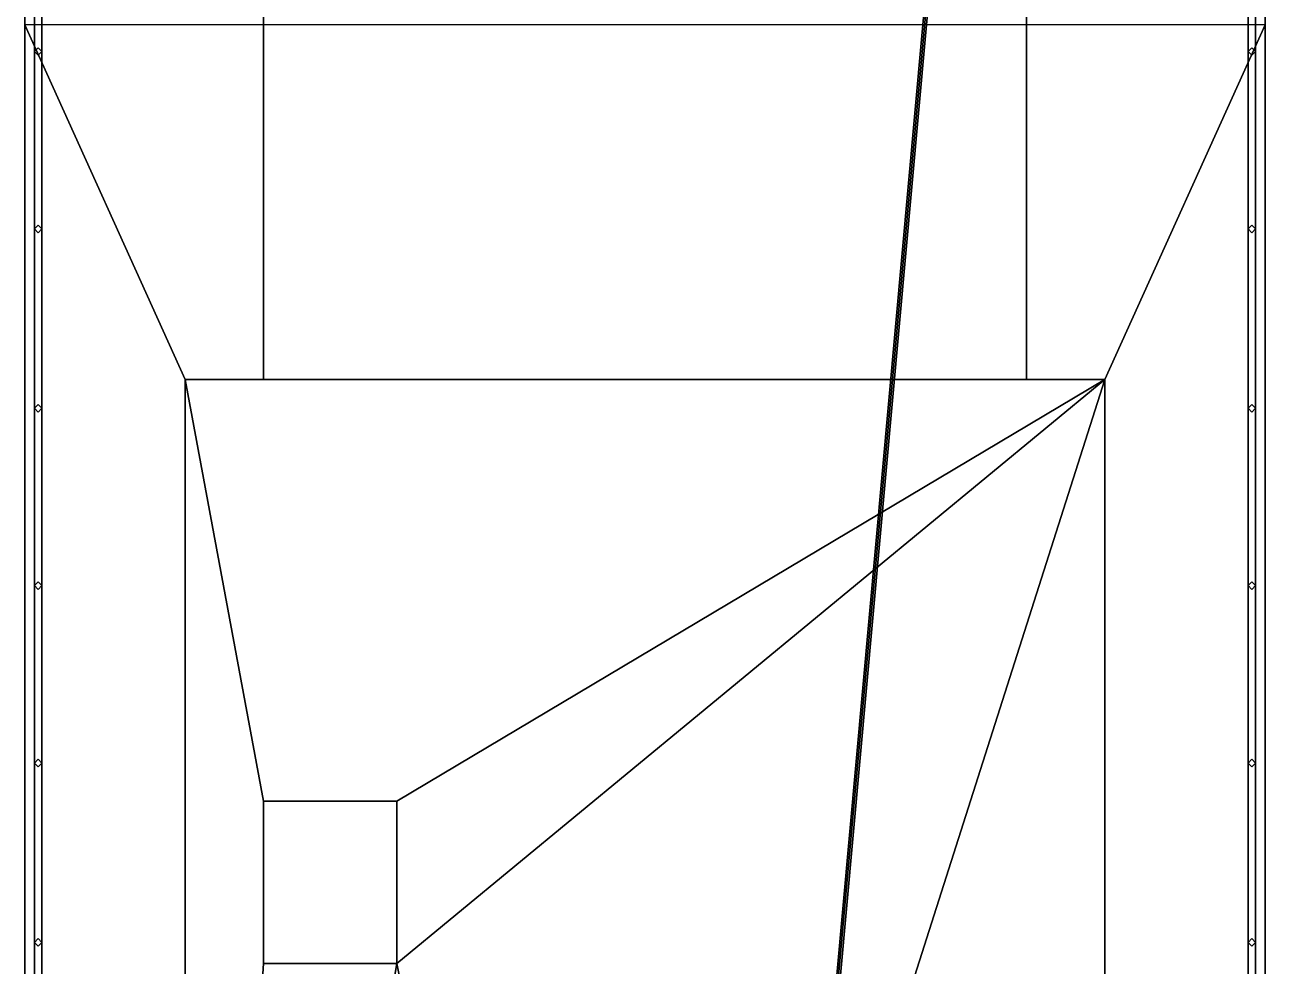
# Model space of a CAD drawing. Extents: x -3.3 to 3.3, y -23.5 to 23.5.
# Drawn here: x -3.25 to 3.25, y -12.32 to -7.39 of the extents above; entities that cross this region are included whole.
import ezdxf

# ---------------------------------------------------------------- set-up
doc = ezdxf.new("R2010")
doc.units = 0
doc.layers.get('0').update_dxf_attribs({"linetype": 'CONTINUOUS'})
doc.layers.add('RAILINGS', color=6, linetype='CONTINUOUS')

msp = doc.modelspace()

# ---------------------------------------------------------------- linework, layer by layer
for points in [[(-3.25, 10.1, -1.68), (-3.25, -15.78, -1.68), (-3.25, -23.47), (-3.25, 19.01)], [(3.25, -23.47), (3.25, -15.78, -1.68), (3.25, 10.1, -1.68), (3.25, 19.01)], [(3.25, 10.1, -1.68), (3.25, -15.78, -1.68), (-3.25, -15.78, -1.68), (-3.25, 10.1, -1.68)], [(2.17, 0.51, 4.71), (2.18, 0.51, 4.7), (0.91, -13.53, 6.93), (0.9, -13.53, 6.94)], [(2.18, 0.51, 4.72), (2.17, 0.51, 4.71), (0.9, -13.53, 6.94), (0.91, -13.53, 6.95)], [(2.18, 0.51, 4.7), (2.19, 0.51, 4.71), (0.92, -13.53, 6.94), (0.91, -13.53, 6.93)], [(2.19, 0.51, 4.71), (2.18, 0.51, 4.72), (0.91, -13.53, 6.95), (0.92, -13.53, 6.94)], [(-3.25, -7.39), (-3.25, -15.78), (-3.25, -15.78, 2.17), (-3.25, -7.39, 2.17)], [(-3.25, -7.39, 2.17), (-3.25, -15.78, 2.17), (3.25, -15.78, 2.17), (3.25, -7.39, 2.17)], [(-3.25, -7.39, 2.17), (-3.25, -15.78, 2.17), (-2.41, -15.78, 2.17), (-2.41, -9.25, 2.17)], [(-3.25, -7.39, 2.17), (-2.41, -9.25, 2.17), (-2, -9.25, 2.17), (-2, -7.39, 2.17)], [(2, -9.25, 2.17), (2.41, -9.25, 2.17), (3.25, -7.39, 2.17), (2, -7.39, 2.17)], [(2.41, -15.78, 2.17), (3.25, -15.78, 2.17), (3.25, -7.39, 2.17), (2.41, -9.25, 2.17)], [(3.25, -15.78, 2.17), (3.25, -15.78), (3.25, -7.39), (3.25, -7.39, 2.17)], [(-2, -11.46, 3.3), (-2, -12.31, 3.3), (-2, -12.31, 3.32), (-2, -11.46, 3.32)], [(-1.3, -11.46, 3.32), (-1.3, -11.46, 3.3), (-2, -11.46, 3.3), (-2, -11.46, 3.32)], [(-2, -11.46, 3.32), (-2, -12.31, 3.32), (-1.3, -12.31, 3.32), (-1.3, -11.46, 3.32)], [(-1.3, -12.31, 3.32), (-1.3, -12.31, 3.3), (-1.3, -11.46, 3.3), (-1.3, -11.46, 3.32)], [(-2, -12.31, 3.32), (-2, -12.31, 3.3), (-1.3, -12.31, 3.3), (-1.3, -12.31, 3.32)]]:
    msp.add_3dface(points)
at = {"color": 3}
for points in [[(-2, -9.25, 3.83), (-2, 7.41, 3.83), (-2, 4.65, 3.51), (-2, -7.39, 3.51)], [(-2, 7.41, 3.83), (-2, -9.25, 3.83), (2, -9.25, 3.83), (2, 7.41, 3.83)], [(2, 7.41, 3.83), (2, -9.25, 3.83), (2, -7.39, 3.51), (2, 4.65, 3.51)], [(-2, -7.39, 3.51), (-2, -7.39, 2.17), (-2, -9.25, 2.17), (-2, -9.25, 3.83)], [(2, -9.25, 3.83), (2, -9.25, 2.17), (2, -7.39, 2.17), (2, -7.39, 3.51)], [(-2.41, -9.25, 3.3), (-2.41, -18.8, 3.3), (-2, -12.31, 3.3), (-2, -11.46, 3.3)], [(-2.41, -9.25, 2.17), (-2.41, -18.8, 2.17), (-2.41, -18.8, 3.3), (-2.41, -9.25, 3.3)], [(-2.41, -9.25, 3.3), (-2, -11.46, 3.3), (-1.3, -11.46, 3.3), (2.41, -9.25, 3.3)], [(-2, -9.25, 3.3), (-2, -9.25, 2.17), (-2.41, -9.25, 2.17), (-2.41, -9.25, 3.3)], [(-2, -9.25, 3.83), (-2, -9.25, 3.3), (2, -9.25, 3.3), (2, -9.25, 3.83)], [(2.41, -9.25, 3.3), (2.41, -9.25, 3.3), (-1.3, -11.46, 3.3), (-1.3, -12.31, 3.3)], [(1.08, -13.42, 3.3), (2.41, -9.25, 3.3), (-1.3, -12.31, 3.3), (-1.08, -13.42, 3.3)], [(1.08, -13.42, 3.3), (1.08, -15.28, 3.3), (2.41, -18.8, 3.3), (2.41, -9.25, 3.3)], [(2.41, -9.25, 3.3), (2.41, -9.25, 2.17), (2, -9.25, 2.17), (2, -9.25, 3.3)], [(2.41, -18.8, 3.3), (2.41, -18.8, 2.17), (2.41, -9.25, 2.17), (2.41, -9.25, 3.3)], [(-2, -12.31, 3.3), (-2.41, -18.8, 3.3), (-2.41, -18.8, 3.3), (-1.3, -12.31, 3.3)], [(-1.3, -12.31, 3.3), (-2.41, -18.8, 3.3), (-1.08, -15.28, 3.3), (-1.08, -13.42, 3.3)]]:
    msp.add_3dface(points, dxfattribs=at)
at = {"layer": 'RAILINGS'}
for points in [[(-3.16, 20.36, 2.65), (-3.16, -23.38, 2.65), (-3.2, -23.38, 2.65), (-3.2, 20.36, 2.65)], [(-3.2, 20.36, 2.65), (-3.2, -23.38, 2.65), (-3.16, -23.38, 2.65), (-3.16, 20.36, 2.65)], [(-3.2, 20.36, 3.11), (-3.2, -23.38, 3.11), (-3.16, -23.38, 3.11), (-3.16, 20.36, 3.11)], [(-3.16, 20.36, 3.11), (-3.16, -23.38, 3.11), (-3.2, -23.38, 3.11), (-3.2, 20.36, 3.11)], [(3.16, 20.36, 2.65), (3.16, -23.38, 2.65), (3.2, -23.38, 2.65), (3.2, 20.36, 2.65)], [(3.2, 20.36, 2.65), (3.2, -23.38, 2.65), (3.16, -23.38, 2.65), (3.16, 20.36, 2.65)], [(3.16, 20.36, 3.11), (3.16, -23.38, 3.11), (3.2, -23.38, 3.11), (3.2, 20.36, 3.11)], [(3.2, 20.36, 3.11), (3.2, -23.38, 3.11), (3.16, -23.38, 3.11), (3.16, 20.36, 3.11)], [(-3.18, -7.51, 2.17), (-3.2, -7.53, 2.17), (-3.2, -7.53, 3.11), (-3.18, -7.51, 3.11)], [(-3.2, -7.53, 2.17), (-3.18, -7.55, 2.17), (-3.18, -7.55, 3.11), (-3.2, -7.53, 3.11)], [(-3.16, -7.53, 2.17), (-3.18, -7.51, 2.17), (-3.18, -7.51, 3.11), (-3.16, -7.53, 3.11)], [(-3.18, -7.55, 2.17), (-3.16, -7.53, 2.17), (-3.16, -7.53, 3.11), (-3.18, -7.55, 3.11)], [(3.18, -7.51, 2.17), (3.16, -7.53, 2.17), (3.16, -7.53, 3.11), (3.18, -7.51, 3.11)], [(3.16, -7.53, 2.17), (3.18, -7.55, 2.17), (3.18, -7.55, 3.11), (3.16, -7.53, 3.11)], [(3.2, -7.53, 2.17), (3.18, -7.51, 2.17), (3.18, -7.51, 3.11), (3.2, -7.53, 3.11)], [(3.18, -7.55, 2.17), (3.2, -7.53, 2.17), (3.2, -7.53, 3.11), (3.18, -7.55, 3.11)], [(-3.18, -8.44, 2.17), (-3.2, -8.46, 2.17), (-3.2, -8.46, 3.11), (-3.18, -8.44, 3.11)], [(-3.16, -8.46, 2.17), (-3.18, -8.44, 2.17), (-3.18, -8.44, 3.11), (-3.16, -8.46, 3.11)], [(3.18, -8.44, 2.17), (3.16, -8.46, 2.17), (3.16, -8.46, 3.11), (3.18, -8.44, 3.11)], [(3.2, -8.46, 2.17), (3.18, -8.44, 2.17), (3.18, -8.44, 3.11), (3.2, -8.46, 3.11)], [(-3.2, -8.46, 2.17), (-3.18, -8.48, 2.17), (-3.18, -8.48, 3.11), (-3.2, -8.46, 3.11)], [(-3.18, -8.48, 2.17), (-3.16, -8.46, 2.17), (-3.16, -8.46, 3.11), (-3.18, -8.48, 3.11)], [(3.16, -8.46, 2.17), (3.18, -8.48, 2.17), (3.18, -8.48, 3.11), (3.16, -8.46, 3.11)], [(3.18, -8.48, 2.17), (3.2, -8.46, 2.17), (3.2, -8.46, 3.11), (3.18, -8.48, 3.11)], [(-3.18, -9.38, 2.17), (-3.2, -9.4, 2.17), (-3.2, -9.4, 3.11), (-3.18, -9.38, 3.11)], [(-3.2, -9.4, 2.17), (-3.18, -9.42, 2.17), (-3.18, -9.42, 3.11), (-3.2, -9.4, 3.11)], [(-3.16, -9.4, 2.17), (-3.18, -9.38, 2.17), (-3.18, -9.38, 3.11), (-3.16, -9.4, 3.11)], [(-3.18, -9.42, 2.17), (-3.16, -9.4, 2.17), (-3.16, -9.4, 3.11), (-3.18, -9.42, 3.11)], [(3.18, -9.38, 2.17), (3.16, -9.4, 2.17), (3.16, -9.4, 3.11), (3.18, -9.38, 3.11)], [(3.16, -9.4, 2.17), (3.18, -9.42, 2.17), (3.18, -9.42, 3.11), (3.16, -9.4, 3.11)], [(3.2, -9.4, 2.17), (3.18, -9.38, 2.17), (3.18, -9.38, 3.11), (3.2, -9.4, 3.11)], [(3.18, -9.42, 2.17), (3.2, -9.4, 2.17), (3.2, -9.4, 3.11), (3.18, -9.42, 3.11)], [(-3.18, -10.31, 2.17), (-3.2, -10.33, 2.17), (-3.2, -10.33, 3.11), (-3.18, -10.31, 3.11)], [(-3.2, -10.33, 2.17), (-3.18, -10.35, 2.17), (-3.18, -10.35, 3.11), (-3.2, -10.33, 3.11)], [(-3.16, -10.33, 2.17), (-3.18, -10.31, 2.17), (-3.18, -10.31, 3.11), (-3.16, -10.33, 3.11)], [(-3.18, -10.35, 2.17), (-3.16, -10.33, 2.17), (-3.16, -10.33, 3.11), (-3.18, -10.35, 3.11)], [(3.18, -10.31, 2.17), (3.16, -10.33, 2.17), (3.16, -10.33, 3.11), (3.18, -10.31, 3.11)], [(3.16, -10.33, 2.17), (3.18, -10.35, 2.17), (3.18, -10.35, 3.11), (3.16, -10.33, 3.11)], [(3.2, -10.33, 2.17), (3.18, -10.31, 2.17), (3.18, -10.31, 3.11), (3.2, -10.33, 3.11)], [(3.18, -10.35, 2.17), (3.2, -10.33, 2.17), (3.2, -10.33, 3.11), (3.18, -10.35, 3.11)], [(-3.18, -11.24, 2.17), (-3.2, -11.26, 2.17), (-3.2, -11.26, 3.11), (-3.18, -11.24, 3.11)], [(-3.16, -11.26, 2.17), (-3.18, -11.24, 2.17), (-3.18, -11.24, 3.11), (-3.16, -11.26, 3.11)], [(3.18, -11.24, 2.17), (3.16, -11.26, 2.17), (3.16, -11.26, 3.11), (3.18, -11.24, 3.11)], [(3.2, -11.26, 2.17), (3.18, -11.24, 2.17), (3.18, -11.24, 3.11), (3.2, -11.26, 3.11)], [(-3.2, -11.26, 2.17), (-3.18, -11.28, 2.17), (-3.18, -11.28, 3.11), (-3.2, -11.26, 3.11)], [(-3.18, -11.28, 2.17), (-3.16, -11.26, 2.17), (-3.16, -11.26, 3.11), (-3.18, -11.28, 3.11)], [(3.16, -11.26, 2.17), (3.18, -11.28, 2.17), (3.18, -11.28, 3.11), (3.16, -11.26, 3.11)], [(3.18, -11.28, 2.17), (3.2, -11.26, 2.17), (3.2, -11.26, 3.11), (3.18, -11.28, 3.11)], [(-3.18, -12.18, 2.17), (-3.2, -12.2, 2.17), (-3.2, -12.2, 3.11), (-3.18, -12.18, 3.11)], [(-3.2, -12.2, 2.17), (-3.18, -12.22, 2.17), (-3.18, -12.22, 3.11), (-3.2, -12.2, 3.11)], [(-3.16, -12.2, 2.17), (-3.18, -12.18, 2.17), (-3.18, -12.18, 3.11), (-3.16, -12.2, 3.11)], [(-3.18, -12.22, 2.17), (-3.16, -12.2, 2.17), (-3.16, -12.2, 3.11), (-3.18, -12.22, 3.11)], [(3.18, -12.18, 2.17), (3.16, -12.2, 2.17), (3.16, -12.2, 3.11), (3.18, -12.18, 3.11)], [(3.16, -12.2, 2.17), (3.18, -12.22, 2.17), (3.18, -12.22, 3.11), (3.16, -12.2, 3.11)], [(3.2, -12.2, 2.17), (3.18, -12.18, 2.17), (3.18, -12.18, 3.11), (3.2, -12.2, 3.11)], [(3.18, -12.22, 2.17), (3.2, -12.2, 2.17), (3.2, -12.2, 3.11), (3.18, -12.22, 3.11)]]:
    msp.add_3dface(points, dxfattribs=at)

doc.saveas('drawing.dxf')
